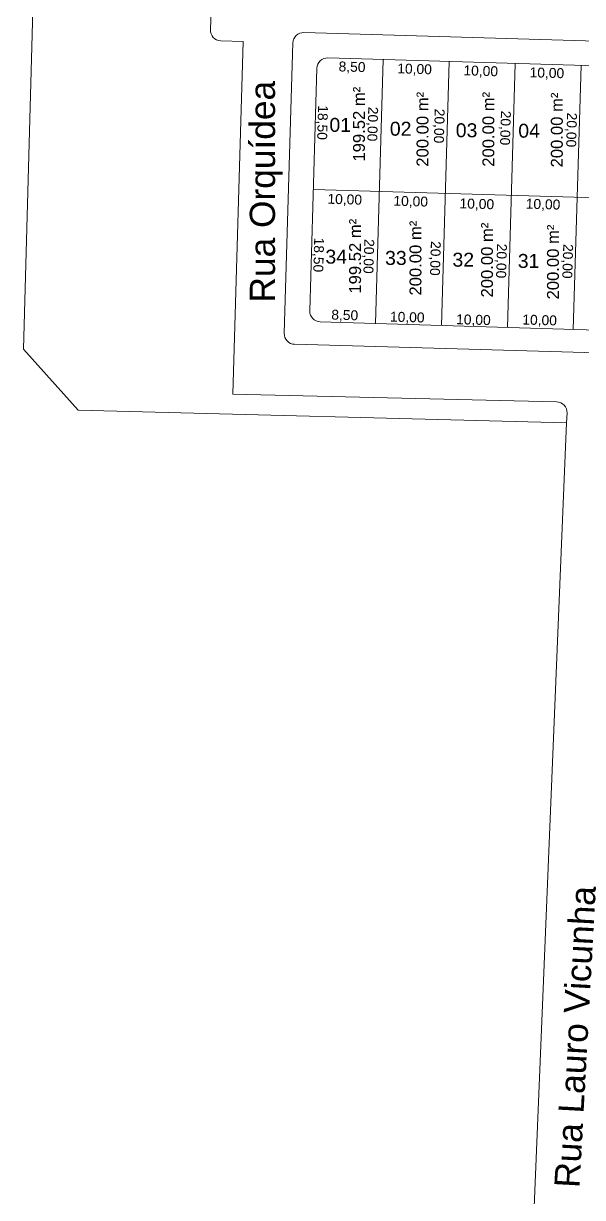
# Model space of a CAD drawing. Header units: metres. Extents: x 3808 to 8215, y 2374 to 6187.
# Drawn here: x 4415 to 4493.6, y 4496.7 to 4661.6 of the extents above; entities that cross this region are included whole.
import ezdxf

# ---------------------------------------------------------------- set-up
doc = ezdxf.new("R2010")
doc.units = ezdxf.units.M
doc.linetypes.add('CONTINUO', pattern=[0])
for name, color, linetype in [('Areas Lotes', 1, 'Continuous'), ('Calçada', 8, 'Continuous'), ('COTAS', 7, 'Continuous'), ('Lote', 7, 'Continuous'), ('Nome das Ruas', 7, 'Continuous'), ('Nº Lote', 7, 'Continuous'), ('q', 9, 'CONTINUO')]:
    doc.layers.add(name, color=color, linetype=linetype)
doc.styles.add('Arial', font='arial.ttf')

msp = doc.modelspace()

# ---------------------------------------------------------------- linework, layer by layer
at = {"layer": 'Calçada', "linetype": 'Continuous', "lineweight": 5}
for p, q in [((4441.257, 4660.752), (4445.451, 4803.088)), ((4454.391, 4660.365), (4618.421, 4655.531)), ((4442.712, 4659.208), (4445.851, 4659.116)), ((4445.851, 4659.116), (4444.39, 4609.541)), ((4452.848, 4658.91), (4451.645, 4618.099)), ((4500.115, 4615.239), (4453.103, 4616.555)), ((4489.952, 4608.475), (4444.39, 4609.541)), ((4491.416, 4606.913), (4491.358, 4605.514))]:
    msp.add_line(p, q, dxfattribs=at)
for centre, start, end in [((4442.756, 4660.708), 178.31209, 268.31209), ((4454.347, 4658.866), 88.31209, 178.31209), ((4453.145, 4618.055), 178.31209, 268.3961), ((4489.917, 4606.975), 357.62538, 88.65905)]:
    msp.add_arc(centre, 1.5, start, end, dxfattribs=at)
at = {"layer": 'Lote', "linetype": 'Continuous', "lineweight": 5}
for p, q in [((4521.22, 4654.934), (4457.788, 4656.803)), ((4465.565, 4656.574), (4464.471, 4619.47)), ((4465.565, 4656.574), (4464.471, 4619.47)), ((4474.84, 4656.301), (4473.747, 4619.197)), ((4484.116, 4656.028), (4483.023, 4618.924)), ((4456.244, 4655.348), (4455.239, 4621.243)), ((4493.392, 4655.754), (4492.299, 4618.65)), ((4520.674, 4636.382), (4455.742, 4638.296)), ((4520.127, 4617.83), (4456.695, 4619.699))]:
    msp.add_line(p, q, dxfattribs=at)
for centre, start, end in [((4457.744, 4655.304), 88.31209, 178.31209), ((4456.739, 4621.199), 178.31209, 268.31209)]:
    msp.add_arc(centre, 1.5, start, end, dxfattribs=at)
at = {"layer": 'q', "lineweight": 5}
for p, q in [((4414.963, 4615.89), (4424.911, 4977.409)), ((4422.67, 4607.285), (4414.963, 4615.89)), ((4491.358, 4605.514), (4422.67, 4607.285)), ((4482.685, 4396.372), (4491.358, 4605.514))]:
    msp.add_line(p, q, dxfattribs=at)

# ---------------------------------------------------------------- texts
at = {"layer": 'Areas Lotes', "linetype": 'Continuous', "lineweight": 5, "style": 'Arial'}
for s, p in [('199.52 m²', (4462.99, 4642.232)), ('200.00 m²', (4471.926, 4641.514)), ('200.00 m²', (4481.187, 4641.507)), ('200.00 m²', (4490.818, 4641.412)), ('199.52 m²', (4462.444, 4623.68)), ('200.00 m²', (4470.935, 4623.406)), ('200.00 m²', (4480.996, 4623.133)), ('200.00 m²', (4490.272, 4622.86))]:
    msp.add_text(s, height=1.6726, rotation=90, dxfattribs=at).set_placement(p)
at = {"layer": 'COTAS', "linetype": 'Continuous', "lineweight": 5, "style": 'Arial'}
for s, rotation, p in [('8,50', 358.31209, (4459.27, 4654.916)), ('10,00', 358.31209, (4467.525, 4654.64)), ('10,00', 358.31209, (4476.83, 4654.366)), ('10,00', 358.31209, (4486.135, 4654.092)), ('18,50', 268.31209, (4456.414, 4650.167)), ('20,00', 268.31209, (4463.466, 4649.959)), ('20,00', 268.31209, (4472.826, 4649.683)), ('20,00', 268.31209, (4482.131, 4649.409)), ('20,00', 268.31209, (4491.436, 4649.135)), ('10,00', 358.31209, (4457.701, 4636.316)), ('10,00', 358.31209, (4466.977, 4636.043)), ('10,00', 358.31209, (4476.279, 4635.676)), ('10,00', 358.31209, (4485.591, 4635.629)), ('18,50', 268.31209, (4455.866, 4631.569)), ('20,00', 268.31209, (4462.918, 4631.362)), ('20,00', 268.31209, (4472.278, 4631.086)), ('20,00', 268.31209, (4481.58, 4630.719)), ('20,00', 268.31209, (4490.892, 4630.672)), ('8,50', 358.31209, (4458.243, 4620.036)), ('10,00', 358.31209, (4466.497, 4619.761)), ('10,00', 358.31209, (4475.799, 4619.393)), ('10,00', 358.31209, (4485.111, 4619.347))]:
    msp.add_text(s, height=1.392, rotation=rotation, dxfattribs=at).set_placement(p)
at = {"layer": 'Nome das Ruas', "lineweight": 5, "style": 'Arial'}
for s, rotation, p in [('Rua Orquídea', 90, (4450.344, 4622.429)), ('Rua Lauro Vicunha', 86.87939, (4493.162, 4497.95, 165.916))]:
    msp.add_text(s, height=3.55, rotation=rotation, dxfattribs=at).set_placement(p)
at = {"layer": 'Nº Lote', "linetype": 'Continuous', "lineweight": 5, "style": 'Arial'}
for s, p in [('01', (4457.997, 4646.413)), ('02', (4466.494, 4645.871)), ('03', (4475.764, 4645.656)), ('04', (4484.558, 4645.592)), ('34', (4457.427, 4627.896)), ('33', (4465.82, 4627.714)), ('32', (4475.301, 4627.466)), ('31', (4484.488, 4627.293))]:
    msp.add_text(s, height=1.96, dxfattribs=at).set_placement(p)

doc.saveas('drawing.dxf')
